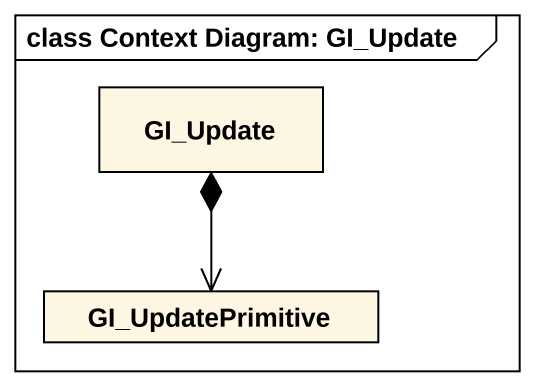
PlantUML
@startuml
mainframe class Context Diagram: GI_Update
hide circle
hide empty members
class GI_Update
class GI_UpdatePrimitive
GI_Update *--> GI_UpdatePrimitive
@enduml
